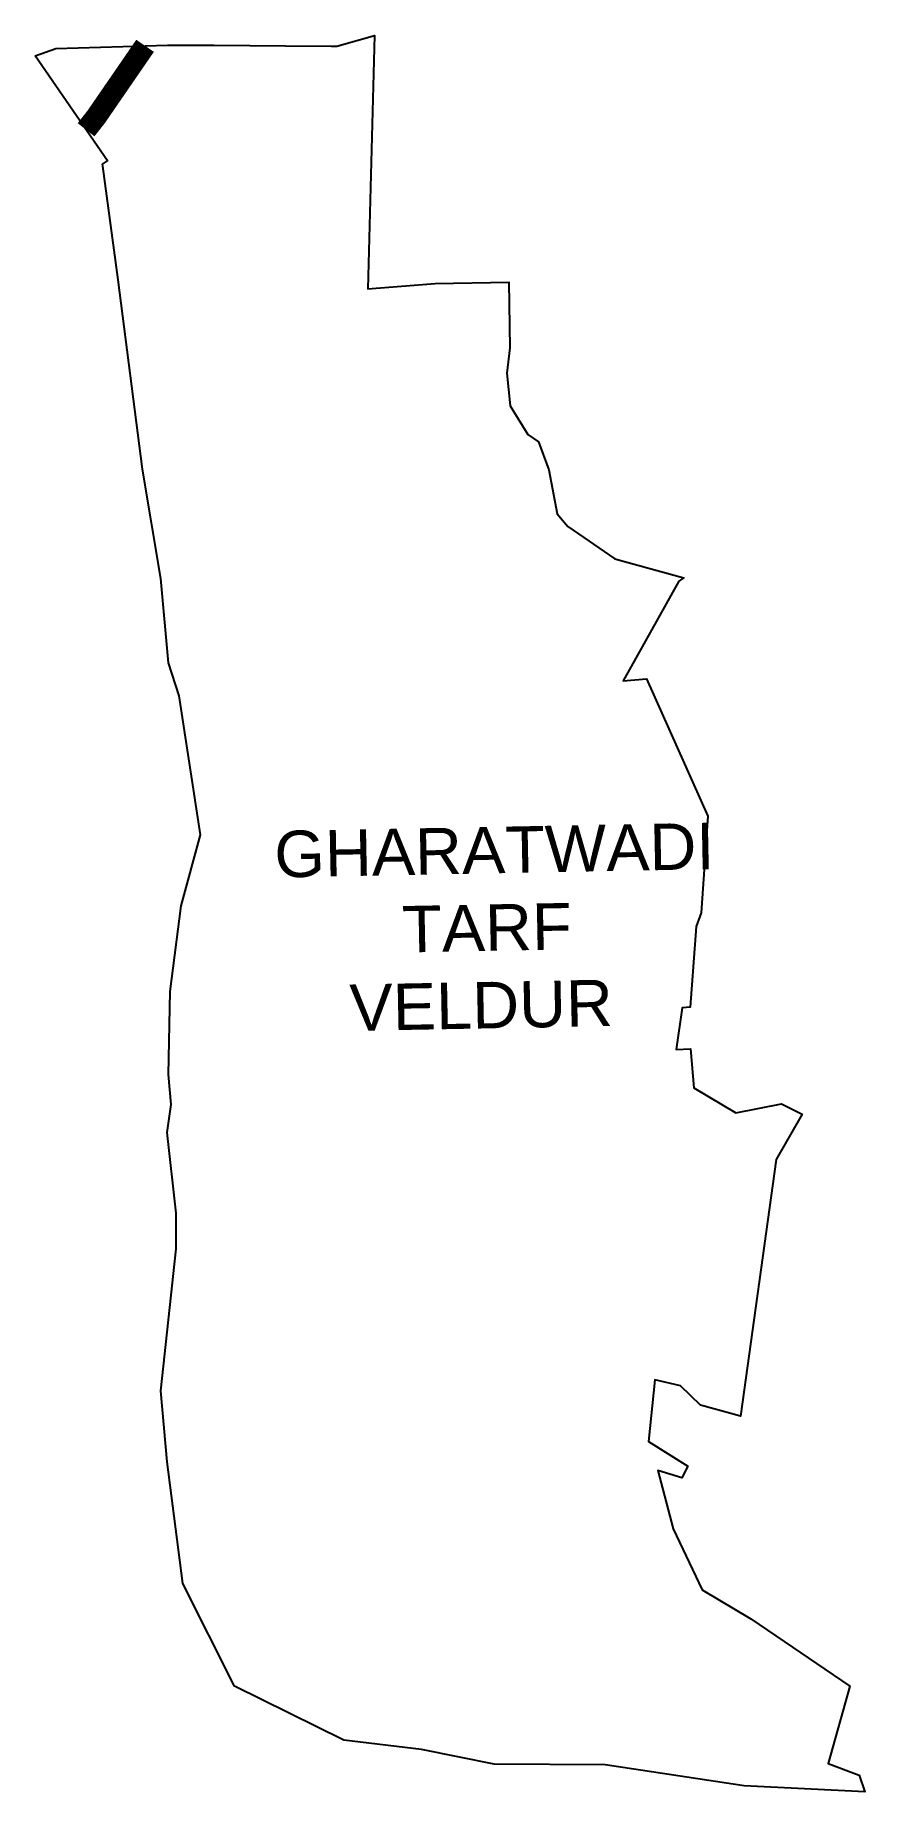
# Model space of a CAD drawing. Header units: metres. Extents: x 305138 to 307079, y 1940496 to 1944607.
import ezdxf

# ---------------------------------------------------------------- set-up
doc = ezdxf.new("R2010")
doc.units = ezdxf.units.M
doc.layers.add('UNPROTECTED DUE TO CREEK', color=150, linetype='Continuous')
doc.layers.add('VILLAGE NAME', color=250, linetype='Continuous')
doc.styles.get("Standard").update_dxf_attribs({"font": 'simplex.shx'})

msp = doc.modelspace()

# ---------------------------------------------------------------- linework, layer by layer
at = {"color": 3, "flags": 128}
msp.add_lwpolyline([(305138.1, 1944559.2), (305186.5, 1944575.8), (305447.7, 1944584.2), (305557.3, 1944584.3), (305724, 1944582.7), (305830.8, 1944581.7), (305843.9, 1944581.6), (305932.1, 1944606.6), (305916.2, 1944014), (306073.9, 1944026.3), (306246.2, 1944029.2), (306248.9, 1943875.5), (306241.8, 1943815.9), (306249.6, 1943740.1), (306290.7, 1943672.8), (306315.5, 1943655.3), (306339.8, 1943590.1), (306359.8, 1943487.2), (306384, 1943457.3), (306494.2, 1943381.4), (306655.5, 1943337.2), (306644.3, 1943329.4), (306514.2, 1943096.3), (306568.7, 1943100.9), (306712.1, 1942779), (306696, 1942553), (306684.4, 1942521.2), (306670.2, 1942332.4), (306651.6, 1942330.8), (306637.9, 1942233.3), (306671.7, 1942234.7), (306679, 1942143.5), (306777.2, 1942085.2), (306884, 1942105.9), (306932.7, 1942081.5), (306872.1, 1941975.3), (306788.2, 1941375.3), (306695, 1941400.7), (306647.8, 1941446.3), (306588.1, 1941459.9), (306573.1, 1941315.6), (306665.2, 1941258.2), (306651.4, 1941230.7), (306595.3, 1941247.5), (306631.2, 1941110.9), (306698.3, 1940968.5), (306812.4, 1940900.8), (307043.8, 1940742.9), (306993.1, 1940561.9), (307066.3, 1940534.9), (307079.3, 1940495.5), (306797.1, 1940509.6), (306471.5, 1940558.6), (306211.7, 1940560.5), (306042.3, 1940594.8), (305860.3, 1940616.5), (305604.2, 1940742.8), (305483.3, 1940983.6), (305447.2, 1941268), (305432.3, 1941434.6), (305468.1, 1941766.3), (305467.9, 1941849.8), (305447.3, 1942038.9), (305456.5, 1942104.1), (305449.7, 1942174.7), (305454.1, 1942369), (305479.8, 1942569.8), (305525.3, 1942735.8), (305474.7, 1943061), (305449.9, 1943138), (305431.9, 1943336), (305389.3, 1943591.9), (305332.6, 1944034.7), (305296.1, 1944300.5), (305295.4, 1944305.6), (305307.1, 1944313.5), (305138.1, 1944559.2)], dxfattribs=at)
at = {"layer": 'UNPROTECTED DUE TO CREEK', "const_width": 50, "flags": 128}
msp.add_lwpolyline([(305395.3, 1944582.5), (305281.1, 1944416.4), (305257.2, 1944386)], dxfattribs=at)

# ---------------------------------------------------------------- texts
at = {"layer": 'VILLAGE NAME', "insert": (305696.7, 1942744.4), "char_height": 108.748, "attachment_point": 1, "rotation": 1.1028}
msp.add_mtext_dynamic_manual_height_columns('{\\fArial|b0|i0|c0|p34;GHARATWADI \\P       TARF \\P    VELDUR}', width=1571.314, gutter_width=543.7, heights=[0], dxfattribs=at)

doc.saveas('drawing.dxf')
